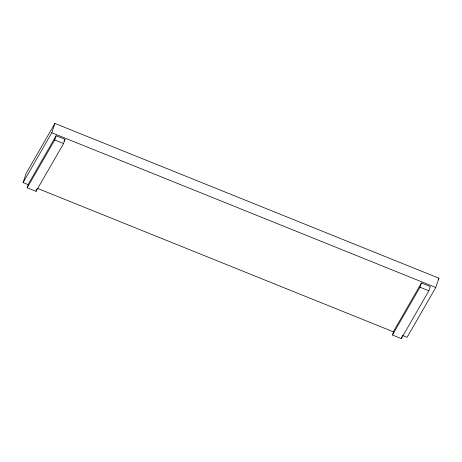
<?xml version="1.0" encoding="UTF-8"?>
<svg xmlns="http://www.w3.org/2000/svg" width="462" height="462" viewBox="0 0 462 462"><rect width="100%" height="100%" fill="white"/><g stroke="black" fill="none" stroke-linecap="round" stroke-linejoin="round"><path stroke-width="0.69" d="M28.453 184.742L23.1 182.582L26.218 173.267L54.909 123.435L438.9 278.188L435.782 287.503L407.091 337.341L402.414 335.452M27.194 187.78L28.609 183.547L56.121 135.759L64.986 139.328L63.565 143.561L36.059 191.349L27.194 187.78L54.707 139.992L56.121 135.759M23.1 182.582L51.79 132.75L54.909 123.435M36.059 191.349L36.868 188.929M392.481 334.996L393.895 330.763L421.408 282.975L430.272 286.544L428.852 290.777L401.345 338.565L392.481 334.996L419.993 287.208L421.408 282.975M401.345 338.565L401.952 336.752M63.912 141.193L64.986 139.328M438.184 279.435L438.9 278.188M51.79 132.75L435.782 287.503M54.707 139.992L63.565 143.561M419.993 287.208L428.852 290.777M37.151 188.248L393.716 331.947"/></g></svg>
